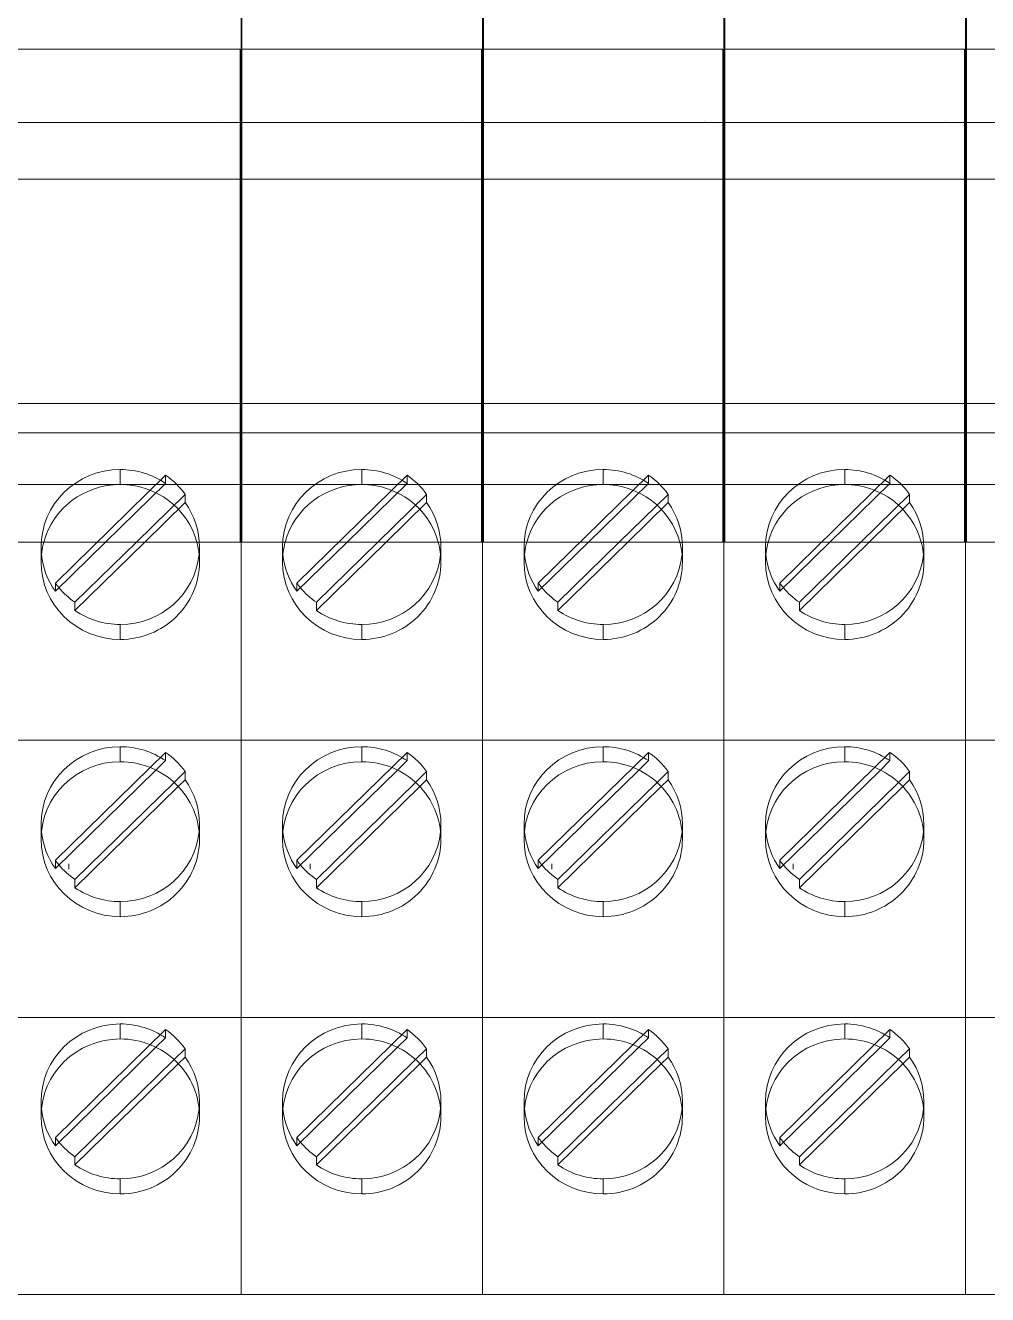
# Model space of a CAD drawing. Header units: millimetres. Extents: x 1359 to 3577, y 1336 to 3557.
# Drawn here: x 1808.72 to 1833.03, y 2516.67 to 2548.72 of the extents above; entities that cross this region are included whole.
import ezdxf

# ---------------------------------------------------------------- set-up
doc = ezdxf.new("R2010")
doc.units = ezdxf.units.MM
doc.layers.add('000-PI-Oprema', color=30, linetype='Continuous', lineweight=5)

msp = doc.modelspace()

# ---------------------------------------------------------------- linework, layer by layer
at = {"layer": '000-PI-Oprema', "color": 0, "linetype": 'ByBlock', "lineweight": 0}
for p, q in [((1814.19, 2548.121), (1814.165, 2574.322)), ((1814.19, 2548.121), (1814.165, 2574.322)), ((1820.29, 2548.121), (1820.265, 2574.322)), ((1820.29, 2548.121), (1820.265, 2574.322)), ((1826.39, 2548.121), (1826.365, 2574.322)), ((1826.39, 2548.121), (1826.365, 2574.322)), ((1832.49, 2548.121), (1832.465, 2574.322)), ((1832.49, 2548.121), (1832.465, 2574.322)), ((1814.165, 2572.622), (1814.165, 2546.322)), ((1814.165, 2572.622), (1814.165, 2546.322)), ((1820.265, 2572.622), (1820.265, 2546.322)), ((1820.265, 2572.622), (1820.265, 2546.322)), ((1826.365, 2572.622), (1826.365, 2546.322)), ((1826.365, 2572.622), (1826.365, 2546.322)), ((1832.465, 2572.622), (1832.465, 2546.322)), ((1832.465, 2572.622), (1832.465, 2546.322)), ((1814.14, 2548.121), (1808.09, 2548.121)), ((1814.14, 2547.634), (1814.14, 2548.121)), ((1814.14, 2547.634), (1814.14, 2548.121)), ((1814.19, 2547.634), (1814.19, 2548.121)), ((1820.24, 2548.121), (1814.19, 2548.121)), ((1814.19, 2547.634), (1814.19, 2548.121)), ((1820.24, 2547.634), (1820.24, 2548.121)), ((1820.24, 2547.634), (1820.24, 2548.121)), ((1820.29, 2547.634), (1820.29, 2548.121)), ((1826.34, 2548.121), (1820.29, 2548.121)), ((1820.29, 2547.634), (1820.29, 2548.121)), ((1826.34, 2547.634), (1826.34, 2548.121)), ((1826.34, 2547.634), (1826.34, 2548.121)), ((1826.39, 2547.634), (1826.39, 2548.121)), ((1832.44, 2548.121), (1826.39, 2548.121)), ((1826.39, 2547.634), (1826.39, 2548.121)), ((1832.44, 2547.634), (1832.44, 2548.121)), ((1832.44, 2547.634), (1832.44, 2548.121)), ((1832.49, 2547.634), (1832.49, 2548.121)), ((1838.54, 2548.121), (1832.49, 2548.121)), ((1832.49, 2547.634), (1832.49, 2548.121)), ((1814.14, 2547.634), (1814.14, 2546.272)), ((1814.14, 2547.634), (1814.14, 2546.272)), ((1814.19, 2547.634), (1814.19, 2546.272)), ((1814.19, 2547.634), (1814.19, 2546.272)), ((1820.24, 2547.634), (1820.24, 2546.272)), ((1820.24, 2547.634), (1820.24, 2546.272)), ((1820.29, 2547.634), (1820.29, 2546.272)), ((1820.29, 2547.634), (1820.29, 2546.272)), ((1826.34, 2547.634), (1826.34, 2546.272)), ((1826.34, 2547.634), (1826.34, 2546.272)), ((1826.39, 2547.634), (1826.39, 2546.272)), ((1826.39, 2547.634), (1826.39, 2546.272)), ((1832.44, 2547.634), (1832.44, 2546.272)), ((1832.44, 2547.634), (1832.44, 2546.272)), ((1832.49, 2547.634), (1832.49, 2546.272)), ((1832.49, 2547.634), (1832.49, 2546.272)), ((1814.14, 2546.272), (1808.09, 2546.272)), ((1813.665, 2546.322), (1813.665, 2546.322)), ((1813.665, 2546.322), (1813.665, 2546.322)), ((1814.14, 2546.322), (1814.165, 2546.322)), ((1814.14, 2546.322), (1814.165, 2546.322)), ((1814.14, 2544.566), (1814.14, 2546.272)), ((1814.14, 2546.272), (1814.14, 2546.272)), ((1814.14, 2544.566), (1814.14, 2546.272)), ((1814.14, 2546.272), (1814.14, 2546.272)), ((1814.165, 2546.322), (1814.19, 2546.322)), ((1814.165, 2546.322), (1814.165, 2546.122)), ((1814.165, 2546.322), (1814.165, 2546.322)), ((1814.165, 2546.322), (1814.19, 2546.322)), ((1814.165, 2546.322), (1814.165, 2546.122)), ((1814.165, 2546.322), (1814.165, 2546.322)), ((1814.165, 2546.322), (1814.165, 2546.322)), ((1814.165, 2546.322), (1814.165, 2546.122)), ((1814.165, 2546.322), (1814.165, 2546.322)), ((1814.165, 2546.322), (1814.165, 2546.122)), ((1814.19, 2544.566), (1814.19, 2546.272)), ((1820.24, 2546.272), (1814.19, 2546.272)), ((1814.19, 2546.272), (1814.19, 2546.272)), ((1814.19, 2544.566), (1814.19, 2546.272)), ((1814.19, 2546.272), (1814.19, 2546.272)), ((1819.765, 2546.322), (1819.765, 2546.322)), ((1819.765, 2546.322), (1819.765, 2546.322)), ((1820.24, 2546.322), (1820.265, 2546.322)), ((1820.24, 2546.322), (1820.265, 2546.322)), ((1820.24, 2544.566), (1820.24, 2546.272)), ((1820.24, 2546.272), (1820.24, 2546.272)), ((1820.24, 2544.566), (1820.24, 2546.272)), ((1820.24, 2546.272), (1820.24, 2546.272)), ((1820.265, 2546.322), (1820.29, 2546.322)), ((1820.265, 2546.322), (1820.265, 2546.122)), ((1820.265, 2546.322), (1820.265, 2546.322)), ((1820.265, 2546.322), (1820.29, 2546.322)), ((1820.265, 2546.322), (1820.265, 2546.122)), ((1820.265, 2546.322), (1820.265, 2546.322)), ((1820.265, 2546.322), (1820.265, 2546.322)), ((1820.265, 2546.322), (1820.265, 2546.122)), ((1820.265, 2546.322), (1820.265, 2546.322)), ((1820.265, 2546.322), (1820.265, 2546.122)), ((1820.29, 2544.566), (1820.29, 2546.272)), ((1826.34, 2546.272), (1820.29, 2546.272)), ((1820.29, 2546.272), (1820.29, 2546.272)), ((1820.29, 2544.566), (1820.29, 2546.272)), ((1820.29, 2546.272), (1820.29, 2546.272)), ((1825.865, 2546.322), (1825.865, 2546.322)), ((1825.865, 2546.322), (1825.865, 2546.322)), ((1826.34, 2546.322), (1826.365, 2546.322)), ((1826.34, 2546.322), (1826.365, 2546.322)), ((1826.34, 2544.566), (1826.34, 2546.272)), ((1826.34, 2546.272), (1826.34, 2546.272)), ((1826.34, 2544.566), (1826.34, 2546.272)), ((1826.34, 2546.272), (1826.34, 2546.272)), ((1826.365, 2546.322), (1826.39, 2546.322)), ((1826.365, 2546.322), (1826.365, 2546.122)), ((1826.365, 2546.322), (1826.365, 2546.322)), ((1826.365, 2546.322), (1826.39, 2546.322)), ((1826.365, 2546.322), (1826.365, 2546.122)), ((1826.365, 2546.322), (1826.365, 2546.322)), ((1826.365, 2546.322), (1826.365, 2546.322)), ((1826.365, 2546.322), (1826.365, 2546.122)), ((1826.365, 2546.322), (1826.365, 2546.322)), ((1826.365, 2546.322), (1826.365, 2546.122)), ((1826.39, 2544.566), (1826.39, 2546.272)), ((1832.44, 2546.272), (1826.39, 2546.272)), ((1826.39, 2546.272), (1826.39, 2546.272)), ((1826.39, 2544.566), (1826.39, 2546.272)), ((1826.39, 2546.272), (1826.39, 2546.272)), ((1831.965, 2546.322), (1831.965, 2546.322)), ((1831.965, 2546.322), (1831.965, 2546.322)), ((1832.44, 2546.322), (1832.465, 2546.322)), ((1832.44, 2546.322), (1832.465, 2546.322)), ((1832.44, 2544.566), (1832.44, 2546.272)), ((1832.44, 2546.272), (1832.44, 2546.272)), ((1832.44, 2544.566), (1832.44, 2546.272)), ((1832.44, 2546.272), (1832.44, 2546.272)), ((1832.465, 2546.322), (1832.49, 2546.322)), ((1832.465, 2546.322), (1832.465, 2546.122)), ((1832.465, 2546.322), (1832.465, 2546.322)), ((1832.465, 2546.322), (1832.49, 2546.322)), ((1832.465, 2546.322), (1832.465, 2546.122)), ((1832.465, 2546.322), (1832.465, 2546.322)), ((1832.465, 2546.322), (1832.465, 2546.322)), ((1832.465, 2546.322), (1832.465, 2546.122)), ((1832.465, 2546.322), (1832.465, 2546.322)), ((1832.465, 2546.322), (1832.465, 2546.122)), ((1832.49, 2544.566), (1832.49, 2546.272)), ((1838.54, 2546.272), (1832.49, 2546.272)), ((1832.49, 2546.272), (1832.49, 2546.272)), ((1832.49, 2544.566), (1832.49, 2546.272)), ((1832.49, 2546.272), (1832.49, 2546.272)), ((1814.14, 2546.122), (1814.165, 2546.122)), ((1814.14, 2546.122), (1814.165, 2546.122)), ((1814.19, 2546.122), (1814.165, 2546.122)), ((1814.165, 2544.522), (1814.165, 2546.122)), ((1814.19, 2546.122), (1814.165, 2546.122)), ((1814.165, 2544.522), (1814.165, 2546.122)), ((1814.165, 2546.122), (1814.165, 2544.522)), ((1814.165, 2546.122), (1814.165, 2544.522)), ((1820.24, 2546.122), (1820.265, 2546.122)), ((1820.24, 2546.122), (1820.265, 2546.122)), ((1820.29, 2546.122), (1820.265, 2546.122)), ((1820.265, 2544.522), (1820.265, 2546.122)), ((1820.29, 2546.122), (1820.265, 2546.122)), ((1820.265, 2544.522), (1820.265, 2546.122)), ((1820.265, 2546.122), (1820.265, 2544.522)), ((1820.265, 2546.122), (1820.265, 2544.522)), ((1826.34, 2546.122), (1826.365, 2546.122)), ((1826.34, 2546.122), (1826.365, 2546.122)), ((1826.39, 2546.122), (1826.365, 2546.122)), ((1826.365, 2544.522), (1826.365, 2546.122)), ((1826.39, 2546.122), (1826.365, 2546.122)), ((1826.365, 2544.522), (1826.365, 2546.122)), ((1826.365, 2546.122), (1826.365, 2544.522)), ((1826.365, 2546.122), (1826.365, 2544.522)), ((1832.44, 2546.122), (1832.465, 2546.122)), ((1832.44, 2546.122), (1832.465, 2546.122)), ((1832.49, 2546.122), (1832.465, 2546.122)), ((1832.465, 2544.522), (1832.465, 2546.122)), ((1832.49, 2546.122), (1832.465, 2546.122)), ((1832.465, 2544.522), (1832.465, 2546.122)), ((1832.465, 2546.122), (1832.465, 2544.522)), ((1832.465, 2546.122), (1832.465, 2544.522)), ((1808.09, 2544.838), (1814.14, 2544.838)), ((1814.19, 2544.838), (1820.24, 2544.838)), ((1820.29, 2544.838), (1826.34, 2544.838)), ((1826.39, 2544.838), (1832.44, 2544.838)), ((1832.49, 2544.838), (1838.54, 2544.838)), ((1814.14, 2544.099), (1814.14, 2544.566)), ((1814.14, 2544.099), (1814.14, 2544.566)), ((1814.165, 2544.522), (1814.14, 2544.522)), ((1814.165, 2544.522), (1814.14, 2544.522)), ((1814.165, 2544.522), (1814.19, 2544.522)), ((1814.165, 2538.299), (1814.165, 2544.522)), ((1814.165, 2544.522), (1814.19, 2544.522)), ((1814.165, 2538.299), (1814.165, 2544.522)), ((1814.165, 2544.522), (1814.165, 2538.299)), ((1814.165, 2544.522), (1814.165, 2538.299)), ((1814.19, 2544.099), (1814.19, 2544.566)), ((1814.19, 2544.099), (1814.19, 2544.566)), ((1820.24, 2544.099), (1820.24, 2544.566)), ((1820.24, 2544.099), (1820.24, 2544.566)), ((1820.265, 2544.522), (1820.24, 2544.522)), ((1820.265, 2544.522), (1820.24, 2544.522)), ((1820.265, 2544.522), (1820.29, 2544.522)), ((1820.265, 2538.299), (1820.265, 2544.522)), ((1820.265, 2544.522), (1820.29, 2544.522)), ((1820.265, 2538.299), (1820.265, 2544.522)), ((1820.265, 2544.522), (1820.265, 2538.299)), ((1820.265, 2544.522), (1820.265, 2538.299)), ((1820.29, 2544.099), (1820.29, 2544.566)), ((1820.29, 2544.099), (1820.29, 2544.566)), ((1826.34, 2544.099), (1826.34, 2544.566)), ((1826.34, 2544.099), (1826.34, 2544.566)), ((1826.365, 2544.522), (1826.34, 2544.522)), ((1826.365, 2544.522), (1826.34, 2544.522)), ((1826.365, 2544.522), (1826.39, 2544.522)), ((1826.365, 2538.299), (1826.365, 2544.522)), ((1826.365, 2544.522), (1826.39, 2544.522)), ((1826.365, 2538.299), (1826.365, 2544.522)), ((1826.365, 2544.522), (1826.365, 2538.299)), ((1826.365, 2544.522), (1826.365, 2538.299)), ((1826.39, 2544.099), (1826.39, 2544.566)), ((1826.39, 2544.099), (1826.39, 2544.566)), ((1832.44, 2544.099), (1832.44, 2544.566)), ((1832.44, 2544.099), (1832.44, 2544.566)), ((1832.465, 2544.522), (1832.44, 2544.522)), ((1832.465, 2544.522), (1832.44, 2544.522)), ((1832.465, 2544.522), (1832.49, 2544.522)), ((1832.465, 2538.299), (1832.465, 2544.522)), ((1832.465, 2544.522), (1832.49, 2544.522)), ((1832.465, 2538.299), (1832.465, 2544.522)), ((1832.465, 2544.522), (1832.465, 2538.299)), ((1832.465, 2544.522), (1832.465, 2538.299)), ((1832.49, 2544.099), (1832.49, 2544.566)), ((1832.49, 2544.099), (1832.49, 2544.566)), ((1814.14, 2538.945), (1814.14, 2544.099)), ((1814.14, 2538.945), (1814.14, 2544.099)), ((1814.19, 2538.945), (1814.19, 2544.099)), ((1814.19, 2538.945), (1814.19, 2544.099)), ((1820.24, 2538.945), (1820.24, 2544.099)), ((1820.24, 2538.945), (1820.24, 2544.099)), ((1820.29, 2538.945), (1820.29, 2544.099)), ((1820.29, 2538.945), (1820.29, 2544.099)), ((1826.34, 2538.945), (1826.34, 2544.099)), ((1826.34, 2538.945), (1826.34, 2544.099)), ((1826.39, 2538.945), (1826.39, 2544.099)), ((1826.39, 2538.945), (1826.39, 2544.099)), ((1832.44, 2538.945), (1832.44, 2544.099)), ((1832.44, 2538.945), (1832.44, 2544.099)), ((1832.49, 2538.945), (1832.49, 2544.099)), ((1832.49, 2538.945), (1832.49, 2544.099)), ((1814.165, 2538.299), (1814.165, 2542.102)), ((1814.165, 2538.299), (1814.165, 2542.102)), ((1820.265, 2538.299), (1820.265, 2542.102)), ((1820.265, 2538.299), (1820.265, 2542.102)), ((1826.365, 2538.299), (1826.365, 2542.102)), ((1826.365, 2538.299), (1826.365, 2542.102)), ((1832.465, 2538.299), (1832.465, 2542.102)), ((1832.465, 2538.299), (1832.465, 2542.102)), ((1814.165, 2541.172), (1814.165, 2541.172)), ((1814.165, 2541.172), (1814.165, 2541.172)), ((1814.165, 2541.172), (1814.165, 2541.172)), ((1814.165, 2541.172), (1814.165, 2541.172)), ((1820.265, 2541.172), (1820.265, 2541.172)), ((1820.265, 2541.172), (1820.265, 2541.172)), ((1820.265, 2541.172), (1820.265, 2541.172)), ((1820.265, 2541.172), (1820.265, 2541.172)), ((1826.365, 2541.172), (1826.365, 2541.172)), ((1826.365, 2541.172), (1826.365, 2541.172)), ((1826.365, 2541.172), (1826.365, 2541.172)), ((1826.365, 2541.172), (1826.365, 2541.172)), ((1832.465, 2541.172), (1832.465, 2541.172)), ((1832.465, 2541.172), (1832.465, 2541.172)), ((1832.465, 2541.172), (1832.465, 2541.172)), ((1832.465, 2541.172), (1832.465, 2541.172)), ((1814.165, 2539.172), (1808.065, 2539.172)), ((1814.14, 2537.602), (1814.14, 2538.945)), ((1814.14, 2537.602), (1814.14, 2538.945)), ((1814.165, 2539.172), (1814.165, 2539.172)), ((1820.265, 2539.172), (1814.165, 2539.172)), ((1814.165, 2539.172), (1814.165, 2539.172)), ((1814.165, 2539.172), (1814.165, 2539.172)), ((1814.165, 2539.172), (1814.165, 2539.172)), ((1814.19, 2537.602), (1814.19, 2538.945)), ((1814.19, 2537.602), (1814.19, 2538.945)), ((1820.24, 2537.602), (1820.24, 2538.945)), ((1820.24, 2537.602), (1820.24, 2538.945)), ((1820.265, 2539.172), (1820.265, 2539.172)), ((1826.365, 2539.172), (1820.265, 2539.172)), ((1820.265, 2539.172), (1820.265, 2539.172)), ((1820.265, 2539.172), (1820.265, 2539.172)), ((1820.265, 2539.172), (1820.265, 2539.172)), ((1820.29, 2537.602), (1820.29, 2538.945)), ((1820.29, 2537.602), (1820.29, 2538.945)), ((1826.34, 2537.602), (1826.34, 2538.945)), ((1826.34, 2537.602), (1826.34, 2538.945)), ((1826.365, 2539.172), (1826.365, 2539.172)), ((1832.465, 2539.172), (1826.365, 2539.172)), ((1826.365, 2539.172), (1826.365, 2539.172)), ((1826.365, 2539.172), (1826.365, 2539.172)), ((1826.365, 2539.172), (1826.365, 2539.172)), ((1826.39, 2537.602), (1826.39, 2538.945)), ((1826.39, 2537.602), (1826.39, 2538.945)), ((1832.44, 2537.602), (1832.44, 2538.945)), ((1832.44, 2537.602), (1832.44, 2538.945)), ((1832.465, 2539.172), (1832.465, 2539.172)), ((1838.565, 2539.172), (1832.465, 2539.172)), ((1832.465, 2539.172), (1832.465, 2539.172)), ((1832.465, 2539.172), (1832.465, 2539.172)), ((1832.465, 2539.172), (1832.465, 2539.172)), ((1832.49, 2537.602), (1832.49, 2538.945)), ((1832.49, 2537.602), (1832.49, 2538.945)), ((1808.09, 2538.428), (1814.14, 2538.428)), ((1814.165, 2538.299), (1814.14, 2538.299)), ((1814.165, 2538.299), (1814.14, 2538.299)), ((1814.165, 2538.299), (1814.19, 2538.299)), ((1814.165, 2537.272), (1814.165, 2538.299)), ((1814.165, 2538.299), (1814.19, 2538.299)), ((1814.165, 2537.272), (1814.165, 2538.299)), ((1814.165, 2538.299), (1814.165, 2537.272)), ((1814.165, 2538.299), (1814.165, 2537.272)), ((1814.19, 2538.428), (1820.24, 2538.428)), ((1820.265, 2538.299), (1820.24, 2538.299)), ((1820.265, 2538.299), (1820.24, 2538.299)), ((1820.265, 2538.299), (1820.29, 2538.299)), ((1820.265, 2537.272), (1820.265, 2538.299)), ((1820.265, 2538.299), (1820.29, 2538.299)), ((1820.265, 2537.272), (1820.265, 2538.299)), ((1820.265, 2538.299), (1820.265, 2537.272)), ((1820.265, 2538.299), (1820.265, 2537.272)), ((1820.29, 2538.428), (1826.34, 2538.428)), ((1826.365, 2538.299), (1826.34, 2538.299)), ((1826.365, 2538.299), (1826.34, 2538.299)), ((1826.365, 2538.299), (1826.39, 2538.299)), ((1826.365, 2537.272), (1826.365, 2538.299)), ((1826.365, 2538.299), (1826.39, 2538.299)), ((1826.365, 2537.272), (1826.365, 2538.299)), ((1826.365, 2538.299), (1826.365, 2537.272)), ((1826.365, 2538.299), (1826.365, 2537.272)), ((1826.39, 2538.428), (1832.44, 2538.428)), ((1832.465, 2538.299), (1832.44, 2538.299)), ((1832.465, 2538.299), (1832.44, 2538.299)), ((1832.465, 2538.299), (1832.49, 2538.299)), ((1832.465, 2537.272), (1832.465, 2538.299)), ((1832.465, 2538.299), (1832.49, 2538.299)), ((1832.465, 2537.272), (1832.465, 2538.299)), ((1832.465, 2538.299), (1832.465, 2537.272)), ((1832.465, 2538.299), (1832.465, 2537.272)), ((1832.49, 2538.428), (1838.54, 2538.428)), ((1809.475, 2534.639), (1812.259, 2537.362)), ((1811.115, 2537.507), (1811.115, 2537.127)), ((1812.259, 2537.155), (1812.259, 2537.362)), ((1814.14, 2535.672), (1814.14, 2537.602)), ((1814.14, 2535.672), (1814.14, 2537.602)), ((1814.19, 2535.672), (1814.19, 2537.602)), ((1814.19, 2535.672), (1814.19, 2537.602)), ((1815.575, 2534.639), (1818.359, 2537.362)), ((1817.215, 2537.507), (1817.215, 2537.127)), ((1818.359, 2537.155), (1818.359, 2537.362)), ((1820.24, 2535.672), (1820.24, 2537.602)), ((1820.24, 2535.672), (1820.24, 2537.602)), ((1820.29, 2535.672), (1820.29, 2537.602)), ((1820.29, 2535.672), (1820.29, 2537.602)), ((1821.675, 2534.639), (1824.459, 2537.362)), ((1823.315, 2537.507), (1823.315, 2537.127)), ((1824.459, 2537.155), (1824.459, 2537.362)), ((1826.34, 2535.672), (1826.34, 2537.602)), ((1826.34, 2535.672), (1826.34, 2537.602)), ((1826.39, 2535.672), (1826.39, 2537.602)), ((1826.39, 2535.672), (1826.39, 2537.602)), ((1827.775, 2534.639), (1830.559, 2537.362)), ((1829.415, 2537.507), (1829.415, 2537.127)), ((1830.559, 2537.155), (1830.559, 2537.362)), ((1832.44, 2535.672), (1832.44, 2537.602)), ((1832.44, 2535.672), (1832.44, 2537.602)), ((1832.49, 2535.672), (1832.49, 2537.602)), ((1832.49, 2535.672), (1832.49, 2537.602)), ((1808.065, 2537.127), (1811.115, 2537.127)), ((1812.259, 2537.155), (1810.743, 2535.672)), ((1811.115, 2537.127), (1814.165, 2537.127)), ((1814.165, 2537.272), (1814.14, 2537.272)), ((1814.165, 2537.272), (1814.14, 2537.272)), ((1814.165, 2537.272), (1814.19, 2537.272)), ((1814.165, 2535.672), (1814.165, 2537.272)), ((1814.165, 2537.272), (1814.19, 2537.272)), ((1814.165, 2535.672), (1814.165, 2537.272)), ((1814.165, 2535.672), (1814.165, 2537.272)), ((1814.165, 2535.672), (1814.165, 2537.272)), ((1814.165, 2537.127), (1817.215, 2537.127)), ((1814.165, 2535.672), (1814.165, 2537.127)), ((1814.165, 2535.672), (1814.165, 2537.127)), ((1818.359, 2537.155), (1816.843, 2535.672)), ((1817.215, 2537.127), (1820.265, 2537.127)), ((1820.265, 2537.272), (1820.24, 2537.272)), ((1820.265, 2537.272), (1820.24, 2537.272)), ((1820.265, 2537.272), (1820.29, 2537.272)), ((1820.265, 2535.672), (1820.265, 2537.272)), ((1820.265, 2537.272), (1820.29, 2537.272)), ((1820.265, 2535.672), (1820.265, 2537.272)), ((1820.265, 2535.672), (1820.265, 2537.272)), ((1820.265, 2535.672), (1820.265, 2537.272)), ((1820.265, 2537.127), (1823.315, 2537.127)), ((1820.265, 2535.672), (1820.265, 2537.127)), ((1820.265, 2535.672), (1820.265, 2537.127)), ((1824.459, 2537.155), (1822.943, 2535.672)), ((1823.315, 2537.127), (1826.365, 2537.127)), ((1826.365, 2537.272), (1826.34, 2537.272)), ((1826.365, 2537.272), (1826.34, 2537.272)), ((1826.365, 2537.272), (1826.39, 2537.272)), ((1826.365, 2535.672), (1826.365, 2537.272)), ((1826.365, 2537.272), (1826.39, 2537.272)), ((1826.365, 2535.672), (1826.365, 2537.272)), ((1826.365, 2535.672), (1826.365, 2537.272)), ((1826.365, 2535.672), (1826.365, 2537.272)), ((1826.365, 2537.127), (1829.415, 2537.127)), ((1826.365, 2535.672), (1826.365, 2537.127)), ((1826.365, 2535.672), (1826.365, 2537.127)), ((1830.559, 2537.155), (1829.043, 2535.672)), ((1829.415, 2537.127), (1832.465, 2537.127)), ((1832.465, 2537.272), (1832.44, 2537.272)), ((1832.465, 2537.272), (1832.44, 2537.272)), ((1832.465, 2537.272), (1832.49, 2537.272)), ((1832.465, 2535.672), (1832.465, 2537.272)), ((1832.465, 2537.272), (1832.49, 2537.272)), ((1832.465, 2535.672), (1832.465, 2537.272)), ((1832.465, 2535.672), (1832.465, 2537.272)), ((1832.465, 2535.672), (1832.465, 2537.272)), ((1832.465, 2537.127), (1835.515, 2537.127)), ((1832.465, 2535.672), (1832.465, 2537.127)), ((1832.465, 2535.672), (1832.465, 2537.127)), ((1812.754, 2536.878), (1811.521, 2535.672)), ((1811.733, 2535.672), (1812.754, 2536.67)), ((1812.754, 2536.67), (1812.754, 2536.878)), ((1818.854, 2536.878), (1817.621, 2535.672)), ((1817.833, 2535.672), (1818.854, 2536.67)), ((1818.854, 2536.67), (1818.854, 2536.878)), ((1824.954, 2536.878), (1823.721, 2535.672)), ((1823.933, 2535.672), (1824.954, 2536.67)), ((1824.954, 2536.67), (1824.954, 2536.878)), ((1831.054, 2536.878), (1829.821, 2535.672)), ((1830.033, 2535.672), (1831.054, 2536.67)), ((1831.054, 2536.67), (1831.054, 2536.878)), ((1814.14, 2535.772), (1814.14, 2535.772)), ((1814.14, 2535.772), (1814.14, 2535.772)), ((1814.19, 2535.772), (1814.19, 2535.772)), ((1814.19, 2535.772), (1814.19, 2535.772)), ((1820.24, 2535.772), (1820.24, 2535.772)), ((1820.24, 2535.772), (1820.24, 2535.772)), ((1820.29, 2535.772), (1820.29, 2535.772)), ((1820.29, 2535.772), (1820.29, 2535.772)), ((1826.34, 2535.772), (1826.34, 2535.772)), ((1826.34, 2535.772), (1826.34, 2535.772)), ((1826.39, 2535.772), (1826.39, 2535.772)), ((1826.39, 2535.772), (1826.39, 2535.772)), ((1832.44, 2535.772), (1832.44, 2535.772)), ((1832.44, 2535.772), (1832.44, 2535.772)), ((1832.49, 2535.772), (1832.49, 2535.772)), ((1832.49, 2535.772), (1832.49, 2535.772)), ((1808.09, 2535.672), (1814.14, 2535.672)), ((1809.115, 2535.171), (1809.115, 2535.55)), ((1810.743, 2535.672), (1809.475, 2534.431)), ((1809.97, 2533.946), (1811.733, 2535.672)), ((1811.521, 2535.672), (1809.97, 2534.154)), ((1813.115, 2535.171), (1813.115, 2535.55)), ((1814.14, 2535.672), (1814.165, 2535.672)), ((1814.14, 2535.672), (1814.14, 2535.672)), ((1814.14, 2535.672), (1814.165, 2535.672)), ((1814.14, 2535.672), (1814.14, 2535.672)), ((1814.165, 2535.672), (1814.19, 2535.672)), ((1814.165, 2535.672), (1814.165, 2535.672)), ((1814.165, 2530.672), (1814.165, 2535.672)), ((1814.165, 2535.672), (1814.19, 2535.672)), ((1814.165, 2535.672), (1814.165, 2535.672)), ((1814.165, 2530.672), (1814.165, 2535.672)), ((1814.165, 2535.672), (1814.165, 2535.672)), ((1814.165, 2530.672), (1814.165, 2535.672)), ((1814.165, 2535.672), (1814.165, 2535.672)), ((1814.165, 2530.672), (1814.165, 2535.672)), ((1814.19, 2535.672), (1820.24, 2535.672)), ((1814.19, 2535.672), (1814.19, 2535.672)), ((1814.19, 2535.672), (1814.19, 2535.672)), ((1815.215, 2535.171), (1815.215, 2535.55)), ((1816.843, 2535.672), (1815.575, 2534.431)), ((1816.07, 2533.946), (1817.833, 2535.672)), ((1817.621, 2535.672), (1816.07, 2534.154)), ((1819.215, 2535.171), (1819.215, 2535.55)), ((1820.24, 2535.672), (1820.265, 2535.672)), ((1820.24, 2535.672), (1820.24, 2535.672)), ((1820.24, 2535.672), (1820.265, 2535.672)), ((1820.24, 2535.672), (1820.24, 2535.672)), ((1820.265, 2535.672), (1820.29, 2535.672)), ((1820.265, 2535.672), (1820.265, 2535.672)), ((1820.265, 2530.672), (1820.265, 2535.672)), ((1820.265, 2535.672), (1820.29, 2535.672)), ((1820.265, 2535.672), (1820.265, 2535.672)), ((1820.265, 2530.672), (1820.265, 2535.672)), ((1820.265, 2535.672), (1820.265, 2535.672)), ((1820.265, 2530.672), (1820.265, 2535.672)), ((1820.265, 2535.672), (1820.265, 2535.672)), ((1820.265, 2530.672), (1820.265, 2535.672)), ((1820.29, 2535.672), (1826.34, 2535.672)), ((1820.29, 2535.672), (1820.29, 2535.672)), ((1820.29, 2535.672), (1820.29, 2535.672)), ((1821.315, 2535.171), (1821.315, 2535.55)), ((1822.943, 2535.672), (1821.675, 2534.431)), ((1822.17, 2533.946), (1823.933, 2535.672)), ((1823.721, 2535.672), (1822.17, 2534.154)), ((1825.315, 2535.171), (1825.315, 2535.55)), ((1826.34, 2535.672), (1826.365, 2535.672)), ((1826.34, 2535.672), (1826.34, 2535.672)), ((1826.34, 2535.672), (1826.365, 2535.672)), ((1826.34, 2535.672), (1826.34, 2535.672)), ((1826.365, 2535.672), (1826.39, 2535.672)), ((1826.365, 2535.672), (1826.365, 2535.672)), ((1826.365, 2530.672), (1826.365, 2535.672)), ((1826.365, 2535.672), (1826.39, 2535.672)), ((1826.365, 2535.672), (1826.365, 2535.672)), ((1826.365, 2530.672), (1826.365, 2535.672)), ((1826.365, 2535.672), (1826.365, 2535.672)), ((1826.365, 2530.672), (1826.365, 2535.672)), ((1826.365, 2535.672), (1826.365, 2535.672)), ((1826.365, 2530.672), (1826.365, 2535.672)), ((1826.39, 2535.672), (1832.44, 2535.672)), ((1826.39, 2535.672), (1826.39, 2535.672)), ((1826.39, 2535.672), (1826.39, 2535.672)), ((1827.415, 2535.171), (1827.415, 2535.55)), ((1829.043, 2535.672), (1827.775, 2534.431)), ((1828.27, 2533.946), (1830.033, 2535.672)), ((1829.821, 2535.672), (1828.27, 2534.154)), ((1831.415, 2535.171), (1831.415, 2535.55)), ((1832.44, 2535.672), (1832.465, 2535.672)), ((1832.44, 2535.672), (1832.44, 2535.672)), ((1832.44, 2535.672), (1832.465, 2535.672)), ((1832.44, 2535.672), (1832.44, 2535.672)), ((1832.465, 2535.672), (1832.49, 2535.672)), ((1832.465, 2535.672), (1832.465, 2535.672)), ((1832.465, 2530.672), (1832.465, 2535.672)), ((1832.465, 2535.672), (1832.49, 2535.672)), ((1832.465, 2535.672), (1832.465, 2535.672)), ((1832.465, 2530.672), (1832.465, 2535.672)), ((1832.465, 2535.672), (1832.465, 2535.672)), ((1832.465, 2530.672), (1832.465, 2535.672)), ((1832.465, 2535.672), (1832.465, 2535.672)), ((1832.465, 2530.672), (1832.465, 2535.672)), ((1832.49, 2535.672), (1838.54, 2535.672)), ((1832.49, 2535.672), (1832.49, 2535.672)), ((1832.49, 2535.672), (1832.49, 2535.672)), ((1814.165, 2530.672), (1814.165, 2535.105)), ((1814.165, 2530.672), (1814.165, 2535.105)), ((1820.265, 2530.672), (1820.265, 2535.105)), ((1820.265, 2530.672), (1820.265, 2535.105)), ((1826.365, 2530.672), (1826.365, 2535.105)), ((1826.365, 2530.672), (1826.365, 2535.105)), ((1832.465, 2530.672), (1832.465, 2535.105)), ((1832.465, 2530.672), (1832.465, 2535.105)), ((1809.475, 2534.431), (1809.475, 2534.639)), ((1815.575, 2534.431), (1815.575, 2534.639)), ((1821.675, 2534.431), (1821.675, 2534.639)), ((1827.775, 2534.431), (1827.775, 2534.639)), ((1809.97, 2533.946), (1809.97, 2534.154)), ((1816.07, 2533.946), (1816.07, 2534.154)), ((1822.17, 2533.946), (1822.17, 2534.154)), ((1828.27, 2533.946), (1828.27, 2534.154)), ((1811.115, 2533.594), (1811.115, 2533.215)), ((1817.215, 2533.594), (1817.215, 2533.215)), ((1823.315, 2533.594), (1823.315, 2533.215)), ((1829.415, 2533.594), (1829.415, 2533.215)), ((1814.165, 2530.672), (1814.165, 2532.687)), ((1814.165, 2530.672), (1814.165, 2532.687)), ((1820.265, 2530.672), (1820.265, 2532.687)), ((1820.265, 2530.672), (1820.265, 2532.687)), ((1826.365, 2530.672), (1826.365, 2532.687)), ((1826.365, 2530.672), (1826.365, 2532.687)), ((1832.465, 2530.672), (1832.465, 2532.687)), ((1832.465, 2530.672), (1832.465, 2532.687)), ((1814.165, 2530.672), (1808.065, 2530.672)), ((1814.165, 2530.127), (1814.165, 2530.672)), ((1814.165, 2530.672), (1814.165, 2530.672)), ((1820.265, 2530.672), (1814.165, 2530.672)), ((1814.165, 2530.127), (1814.165, 2530.672)), ((1814.165, 2530.672), (1814.165, 2530.672)), ((1814.165, 2530.672), (1814.165, 2530.672)), ((1814.165, 2530.127), (1814.165, 2530.672)), ((1814.165, 2530.672), (1814.165, 2530.672)), ((1814.165, 2530.127), (1814.165, 2530.672)), ((1820.265, 2530.127), (1820.265, 2530.672)), ((1820.265, 2530.672), (1820.265, 2530.672)), ((1826.365, 2530.672), (1820.265, 2530.672)), ((1820.265, 2530.127), (1820.265, 2530.672)), ((1820.265, 2530.672), (1820.265, 2530.672)), ((1820.265, 2530.672), (1820.265, 2530.672)), ((1820.265, 2530.127), (1820.265, 2530.672)), ((1820.265, 2530.672), (1820.265, 2530.672)), ((1820.265, 2530.127), (1820.265, 2530.672)), ((1826.365, 2530.127), (1826.365, 2530.672)), ((1826.365, 2530.672), (1826.365, 2530.672)), ((1832.465, 2530.672), (1826.365, 2530.672)), ((1826.365, 2530.127), (1826.365, 2530.672)), ((1826.365, 2530.672), (1826.365, 2530.672)), ((1826.365, 2530.672), (1826.365, 2530.672)), ((1826.365, 2530.127), (1826.365, 2530.672)), ((1826.365, 2530.672), (1826.365, 2530.672)), ((1826.365, 2530.127), (1826.365, 2530.672)), ((1832.465, 2530.127), (1832.465, 2530.672)), ((1832.465, 2530.672), (1832.465, 2530.672)), ((1838.565, 2530.672), (1832.465, 2530.672)), ((1832.465, 2530.127), (1832.465, 2530.672)), ((1832.465, 2530.672), (1832.465, 2530.672)), ((1832.465, 2530.672), (1832.465, 2530.672)), ((1832.465, 2530.127), (1832.465, 2530.672)), ((1832.465, 2530.672), (1832.465, 2530.672)), ((1832.465, 2530.127), (1832.465, 2530.672)), ((1809.475, 2527.639), (1812.259, 2530.362)), ((1811.115, 2530.507), (1811.115, 2530.127)), ((1812.259, 2530.362), (1812.259, 2530.155)), ((1815.575, 2527.639), (1818.359, 2530.362)), ((1817.215, 2530.507), (1817.215, 2530.127)), ((1818.359, 2530.362), (1818.359, 2530.155)), ((1821.675, 2527.639), (1824.459, 2530.362)), ((1823.315, 2530.507), (1823.315, 2530.127)), ((1824.459, 2530.362), (1824.459, 2530.155)), ((1827.775, 2527.639), (1830.559, 2530.362)), ((1829.415, 2530.507), (1829.415, 2530.127)), ((1830.559, 2530.362), (1830.559, 2530.155)), ((1809.475, 2527.431), (1812.017, 2529.917)), ((1812.017, 2529.917), (1812.259, 2530.155)), ((1814.165, 2523.672), (1814.165, 2530.127)), ((1814.165, 2523.672), (1814.165, 2530.127)), ((1814.165, 2523.672), (1814.165, 2530.127)), ((1814.165, 2523.672), (1814.165, 2530.127)), ((1815.575, 2527.431), (1818.117, 2529.917)), ((1818.117, 2529.917), (1818.359, 2530.155)), ((1820.265, 2523.672), (1820.265, 2530.127)), ((1820.265, 2523.672), (1820.265, 2530.127)), ((1820.265, 2523.672), (1820.265, 2530.127)), ((1820.265, 2523.672), (1820.265, 2530.127)), ((1821.675, 2527.431), (1824.217, 2529.917)), ((1824.217, 2529.917), (1824.459, 2530.155)), ((1826.365, 2523.672), (1826.365, 2530.127)), ((1826.365, 2523.672), (1826.365, 2530.127)), ((1826.365, 2523.672), (1826.365, 2530.127)), ((1826.365, 2523.672), (1826.365, 2530.127)), ((1827.775, 2527.431), (1830.317, 2529.917)), ((1830.317, 2529.917), (1830.559, 2530.155)), ((1832.465, 2523.672), (1832.465, 2530.127)), ((1832.465, 2523.672), (1832.465, 2530.127)), ((1832.465, 2523.672), (1832.465, 2530.127)), ((1832.465, 2523.672), (1832.465, 2530.127)), ((1812.475, 2529.605), (1809.97, 2527.154)), ((1812.754, 2529.878), (1812.475, 2529.605)), ((1812.754, 2529.67), (1812.581, 2529.501)), ((1812.754, 2529.878), (1812.754, 2529.67)), ((1818.575, 2529.605), (1816.07, 2527.154)), ((1818.854, 2529.878), (1818.575, 2529.605)), ((1818.854, 2529.67), (1818.681, 2529.501)), ((1818.854, 2529.878), (1818.854, 2529.67)), ((1824.675, 2529.605), (1822.17, 2527.154)), ((1824.954, 2529.878), (1824.675, 2529.605)), ((1824.954, 2529.67), (1824.781, 2529.501)), ((1824.954, 2529.878), (1824.954, 2529.67)), ((1830.775, 2529.605), (1828.27, 2527.154)), ((1831.054, 2529.878), (1830.775, 2529.605)), ((1831.054, 2529.67), (1830.881, 2529.501)), ((1831.054, 2529.878), (1831.054, 2529.67)), ((1812.581, 2529.501), (1809.97, 2526.946)), ((1818.681, 2529.501), (1816.07, 2526.946)), ((1824.781, 2529.501), (1822.17, 2526.946)), ((1830.881, 2529.501), (1828.27, 2526.946)), ((1809.115, 2528.171), (1809.115, 2528.55)), ((1813.115, 2528.171), (1813.115, 2528.55)), ((1815.215, 2528.171), (1815.215, 2528.55)), ((1819.215, 2528.171), (1819.215, 2528.55)), ((1821.315, 2528.171), (1821.315, 2528.55)), ((1825.315, 2528.171), (1825.315, 2528.55)), ((1827.415, 2528.171), (1827.415, 2528.55)), ((1831.415, 2528.171), (1831.415, 2528.55)), ((1809.475, 2527.639), (1809.475, 2527.431)), ((1809.815, 2527.418), (1809.815, 2527.545)), ((1815.575, 2527.639), (1815.575, 2527.431)), ((1815.915, 2527.418), (1815.915, 2527.545)), ((1821.675, 2527.639), (1821.675, 2527.431)), ((1822.015, 2527.418), (1822.015, 2527.545)), ((1827.775, 2527.639), (1827.775, 2527.431)), ((1828.115, 2527.418), (1828.115, 2527.545)), ((1809.97, 2527.154), (1809.97, 2526.946)), ((1816.07, 2527.154), (1816.07, 2526.946)), ((1822.17, 2527.154), (1822.17, 2526.946)), ((1828.27, 2527.154), (1828.27, 2526.946)), ((1811.115, 2526.594), (1811.115, 2526.215)), ((1817.215, 2526.594), (1817.215, 2526.215)), ((1823.315, 2526.594), (1823.315, 2526.215)), ((1829.415, 2526.594), (1829.415, 2526.215)), ((1814.165, 2523.672), (1814.165, 2525.687)), ((1814.165, 2523.672), (1814.165, 2525.687)), ((1820.265, 2523.672), (1820.265, 2525.687)), ((1820.265, 2523.672), (1820.265, 2525.687)), ((1826.365, 2523.672), (1826.365, 2525.687)), ((1826.365, 2523.672), (1826.365, 2525.687)), ((1832.465, 2523.672), (1832.465, 2525.687)), ((1832.465, 2523.672), (1832.465, 2525.687)), ((1814.165, 2523.672), (1808.065, 2523.672)), ((1811.115, 2523.127), (1811.115, 2523.507)), ((1814.165, 2523.127), (1814.165, 2523.672)), ((1814.165, 2523.672), (1814.165, 2523.672)), ((1820.265, 2523.672), (1814.165, 2523.672)), ((1814.165, 2523.127), (1814.165, 2523.672)), ((1814.165, 2523.672), (1814.165, 2523.672)), ((1814.165, 2523.672), (1814.165, 2523.672)), ((1814.165, 2523.127), (1814.165, 2523.672)), ((1814.165, 2523.672), (1814.165, 2523.672)), ((1814.165, 2523.127), (1814.165, 2523.672)), ((1817.215, 2523.127), (1817.215, 2523.507)), ((1820.265, 2523.127), (1820.265, 2523.672)), ((1820.265, 2523.672), (1820.265, 2523.672)), ((1826.365, 2523.672), (1820.265, 2523.672)), ((1820.265, 2523.127), (1820.265, 2523.672)), ((1820.265, 2523.672), (1820.265, 2523.672)), ((1820.265, 2523.672), (1820.265, 2523.672)), ((1820.265, 2523.127), (1820.265, 2523.672)), ((1820.265, 2523.672), (1820.265, 2523.672)), ((1820.265, 2523.127), (1820.265, 2523.672)), ((1823.315, 2523.127), (1823.315, 2523.507)), ((1826.365, 2523.127), (1826.365, 2523.672)), ((1826.365, 2523.672), (1826.365, 2523.672)), ((1832.465, 2523.672), (1826.365, 2523.672)), ((1826.365, 2523.127), (1826.365, 2523.672)), ((1826.365, 2523.672), (1826.365, 2523.672)), ((1826.365, 2523.672), (1826.365, 2523.672)), ((1826.365, 2523.127), (1826.365, 2523.672)), ((1826.365, 2523.672), (1826.365, 2523.672)), ((1826.365, 2523.127), (1826.365, 2523.672)), ((1829.415, 2523.127), (1829.415, 2523.507)), ((1832.465, 2523.127), (1832.465, 2523.672)), ((1832.465, 2523.672), (1832.465, 2523.672)), ((1838.565, 2523.672), (1832.465, 2523.672)), ((1832.465, 2523.127), (1832.465, 2523.672)), ((1832.465, 2523.672), (1832.465, 2523.672)), ((1832.465, 2523.672), (1832.465, 2523.672)), ((1832.465, 2523.127), (1832.465, 2523.672)), ((1832.465, 2523.672), (1832.465, 2523.672)), ((1832.465, 2523.127), (1832.465, 2523.672)), ((1809.475, 2520.639), (1812.259, 2523.362)), ((1812.259, 2523.155), (1812.259, 2523.362)), ((1815.575, 2520.639), (1818.359, 2523.362)), ((1818.359, 2523.155), (1818.359, 2523.362)), ((1821.675, 2520.639), (1824.459, 2523.362)), ((1824.459, 2523.155), (1824.459, 2523.362)), ((1827.775, 2520.639), (1830.559, 2523.362)), ((1830.559, 2523.155), (1830.559, 2523.362)), ((1812.017, 2522.917), (1809.475, 2520.431)), ((1812.259, 2523.155), (1812.017, 2522.917)), ((1812.754, 2522.878), (1812.475, 2522.605)), ((1812.754, 2522.67), (1812.754, 2522.878)), ((1814.165, 2516.672), (1814.165, 2523.127)), ((1814.165, 2516.672), (1814.165, 2523.127)), ((1814.165, 2516.672), (1814.165, 2523.127)), ((1814.165, 2516.672), (1814.165, 2523.127)), ((1818.117, 2522.917), (1815.575, 2520.431)), ((1818.359, 2523.155), (1818.117, 2522.917)), ((1818.854, 2522.878), (1818.575, 2522.605)), ((1818.854, 2522.67), (1818.854, 2522.878)), ((1820.265, 2516.672), (1820.265, 2523.127)), ((1820.265, 2516.672), (1820.265, 2523.127)), ((1820.265, 2516.672), (1820.265, 2523.127)), ((1820.265, 2516.672), (1820.265, 2523.127)), ((1824.217, 2522.917), (1821.675, 2520.431)), ((1824.459, 2523.155), (1824.217, 2522.917)), ((1824.954, 2522.878), (1824.675, 2522.605)), ((1824.954, 2522.67), (1824.954, 2522.878)), ((1826.365, 2516.672), (1826.365, 2523.127)), ((1826.365, 2516.672), (1826.365, 2523.127)), ((1826.365, 2516.672), (1826.365, 2523.127)), ((1826.365, 2516.672), (1826.365, 2523.127)), ((1830.317, 2522.917), (1827.775, 2520.431)), ((1830.559, 2523.155), (1830.317, 2522.917)), ((1831.054, 2522.878), (1830.775, 2522.605)), ((1831.054, 2522.67), (1831.054, 2522.878)), ((1832.465, 2516.672), (1832.465, 2523.127)), ((1832.465, 2516.672), (1832.465, 2523.127)), ((1832.465, 2516.672), (1832.465, 2523.127)), ((1832.465, 2516.672), (1832.465, 2523.127)), ((1812.475, 2522.605), (1809.97, 2520.154)), ((1812.581, 2522.501), (1812.754, 2522.67)), ((1818.575, 2522.605), (1816.07, 2520.154)), ((1818.681, 2522.501), (1818.854, 2522.67)), ((1824.675, 2522.605), (1822.17, 2520.154)), ((1824.781, 2522.501), (1824.954, 2522.67)), ((1830.775, 2522.605), (1828.27, 2520.154)), ((1830.881, 2522.501), (1831.054, 2522.67)), ((1809.97, 2519.946), (1812.581, 2522.501)), ((1816.07, 2519.946), (1818.681, 2522.501)), ((1822.17, 2519.946), (1824.781, 2522.501)), ((1828.27, 2519.946), (1830.881, 2522.501)), ((1809.115, 2521.55), (1809.115, 2521.171)), ((1813.115, 2521.55), (1813.115, 2521.171)), ((1815.215, 2521.55), (1815.215, 2521.171)), ((1819.215, 2521.55), (1819.215, 2521.171)), ((1821.315, 2521.55), (1821.315, 2521.171)), ((1825.315, 2521.55), (1825.315, 2521.171)), ((1827.415, 2521.55), (1827.415, 2521.171)), ((1831.415, 2521.55), (1831.415, 2521.171)), ((1809.475, 2520.431), (1809.475, 2520.639)), ((1815.575, 2520.431), (1815.575, 2520.639)), ((1821.675, 2520.431), (1821.675, 2520.639)), ((1827.775, 2520.431), (1827.775, 2520.639)), ((1809.97, 2519.946), (1809.97, 2520.154)), ((1816.07, 2519.946), (1816.07, 2520.154)), ((1822.17, 2519.946), (1822.17, 2520.154)), ((1828.27, 2519.946), (1828.27, 2520.154)), ((1811.115, 2519.215), (1811.115, 2519.594)), ((1817.215, 2519.215), (1817.215, 2519.594)), ((1823.315, 2519.215), (1823.315, 2519.594)), ((1829.415, 2519.215), (1829.415, 2519.594)), ((1814.165, 2516.672), (1808.065, 2516.672)), ((1814.165, 2516.672), (1808.065, 2516.672)), ((1814.165, 2516.672), (1814.165, 2516.672)), ((1814.165, 2516.672), (1814.165, 2516.672)), ((1820.265, 2516.672), (1814.165, 2516.672)), ((1814.165, 2516.672), (1814.165, 2516.672)), ((1814.165, 2516.672), (1814.165, 2516.672)), ((1820.265, 2516.672), (1814.165, 2516.672)), ((1814.165, 2516.672), (1814.165, 2516.672)), ((1814.165, 2516.672), (1814.165, 2516.672)), ((1814.165, 2516.672), (1814.165, 2516.672)), ((1814.165, 2516.672), (1814.165, 2516.672)), ((1820.265, 2516.672), (1820.265, 2516.672)), ((1820.265, 2516.672), (1820.265, 2516.672)), ((1826.365, 2516.672), (1820.265, 2516.672)), ((1820.265, 2516.672), (1820.265, 2516.672)), ((1820.265, 2516.672), (1820.265, 2516.672)), ((1826.365, 2516.672), (1820.265, 2516.672)), ((1820.265, 2516.672), (1820.265, 2516.672)), ((1820.265, 2516.672), (1820.265, 2516.672)), ((1820.265, 2516.672), (1820.265, 2516.672)), ((1820.265, 2516.672), (1820.265, 2516.672)), ((1826.365, 2516.672), (1826.365, 2516.672)), ((1826.365, 2516.672), (1826.365, 2516.672)), ((1832.465, 2516.672), (1826.365, 2516.672)), ((1826.365, 2516.672), (1826.365, 2516.672)), ((1826.365, 2516.672), (1826.365, 2516.672)), ((1832.465, 2516.672), (1826.365, 2516.672)), ((1826.365, 2516.672), (1826.365, 2516.672)), ((1826.365, 2516.672), (1826.365, 2516.672)), ((1826.365, 2516.672), (1826.365, 2516.672)), ((1826.365, 2516.672), (1826.365, 2516.672)), ((1832.465, 2516.672), (1832.465, 2516.672)), ((1832.465, 2516.672), (1832.465, 2516.672)), ((1838.565, 2516.672), (1832.465, 2516.672)), ((1832.465, 2516.672), (1832.465, 2516.672)), ((1832.465, 2516.672), (1832.465, 2516.672)), ((1838.565, 2516.672), (1832.465, 2516.672)), ((1832.465, 2516.672), (1832.465, 2516.672)), ((1832.465, 2516.672), (1832.465, 2516.672)), ((1832.465, 2516.672), (1832.465, 2516.672)), ((1832.465, 2516.672), (1832.465, 2516.672))]:
    msp.add_line(p, q, dxfattribs=at)
for centre, start_param, end_param in [((1811.115, 2535.55), -1.570796, 0), ((1811.115, 2535.55), -2.180289, -1.570796), ((1811.115, 2535.758), -2.5321, -2.180289), ((1817.215, 2535.55), -1.570796, 0), ((1817.215, 2535.55), -2.180289, -1.570796), ((1817.215, 2535.758), -2.5321, -2.180289), ((1823.315, 2535.55), -1.570796, 0), ((1823.315, 2535.55), -2.180289, -1.570796), ((1823.315, 2535.758), -2.5321, -2.180289), ((1829.415, 2535.55), -1.570796, 0), ((1829.415, 2535.55), -2.180289, -1.570796), ((1829.415, 2535.758), -2.5321, -2.180289), ((1811.115, 2535.171), -1.570796, -0.258728), ((1811.115, 2535.171), -2.882864, -1.570796), ((1817.215, 2535.171), -1.570796, -0.258728), ((1817.215, 2535.171), -2.882864, -1.570796), ((1823.315, 2535.171), -1.570796, -0.258728), ((1823.315, 2535.171), -2.882864, -1.570796), ((1829.415, 2535.171), -1.570796, -0.258728), ((1829.415, 2535.171), -2.882864, -1.570796), ((1811.115, 2535.55), -3.141593, -2.5321), ((1817.215, 2535.55), -3.141593, -2.5321), ((1823.315, 2535.55), -3.141593, -2.5321), ((1829.415, 2535.55), -3.141593, -2.5321), ((1811.115, 2535.171), -0.258728, 0), ((1811.115, 2535.55), 0, 0.097132), ((1811.115, 2535.171), -3.141593, -2.882864), ((1811.115, 2535.55), 3.044461, 3.141593), ((1817.215, 2535.171), -0.258728, 0), ((1817.215, 2535.55), 0, 0.097132), ((1817.215, 2535.171), -3.141593, -2.882864), ((1817.215, 2535.55), 3.044461, 3.141593), ((1823.315, 2535.171), -0.258728, 0), ((1823.315, 2535.55), 0, 0.097132), ((1823.315, 2535.171), -3.141593, -2.882864), ((1823.315, 2535.55), 3.044461, 3.141593), ((1829.415, 2535.171), -0.258728, 0), ((1829.415, 2535.55), 0, 0.097132), ((1829.415, 2535.171), -3.141593, -2.882864), ((1829.415, 2535.55), 3.044461, 3.141593), ((1811.115, 2535.171), 0, 1.570796), ((1811.115, 2535.55), 0.097132, 0.609492), ((1811.115, 2535.55), 1.570796, 3.044461), ((1811.115, 2535.171), 1.570796, 3.141593), ((1817.215, 2535.171), 0, 1.570796), ((1817.215, 2535.55), 0.097132, 0.609492), ((1817.215, 2535.55), 1.570796, 3.044461), ((1817.215, 2535.171), 1.570796, 3.141593), ((1823.315, 2535.171), 0, 1.570796), ((1823.315, 2535.55), 0.097132, 0.609492), ((1823.315, 2535.55), 1.570796, 3.044461), ((1823.315, 2535.171), 1.570796, 3.141593), ((1829.415, 2535.171), 0, 1.570796), ((1829.415, 2535.55), 0.097132, 0.609492), ((1829.415, 2535.55), 1.570796, 3.044461), ((1829.415, 2535.171), 1.570796, 3.141593), ((1811.115, 2535.758), 0.609492, 0.685382), ((1811.115, 2535.758), 0.685382, 0.961304), ((1817.215, 2535.758), 0.609492, 0.685382), ((1817.215, 2535.758), 0.685382, 0.961304), ((1823.315, 2535.758), 0.609492, 0.685382), ((1823.315, 2535.758), 0.685382, 0.961304), ((1829.415, 2535.758), 0.609492, 0.685382), ((1829.415, 2535.758), 0.685382, 0.961304), ((1811.115, 2535.55), 0.961304, 1.570796), ((1817.215, 2535.55), 0.961304, 1.570796), ((1823.315, 2535.55), 0.961304, 1.570796), ((1829.415, 2535.55), 0.961304, 1.570796), ((1811.115, 2528.55), -1.570796, 0), ((1811.115, 2528.55), -2.180289, -1.570796), ((1811.115, 2528.758), -2.5321, -2.180289), ((1817.215, 2528.55), -1.570796, 0), ((1817.215, 2528.55), -2.180289, -1.570796), ((1817.215, 2528.758), -2.5321, -2.180289), ((1823.315, 2528.55), -1.570796, 0), ((1823.315, 2528.55), -2.180289, -1.570796), ((1823.315, 2528.758), -2.5321, -2.180289), ((1829.415, 2528.55), -1.570796, 0), ((1829.415, 2528.55), -2.180289, -1.570796), ((1829.415, 2528.758), -2.5321, -2.180289), ((1811.115, 2528.171), -1.570796, 0), ((1811.115, 2528.171), -3.141593, -1.570796), ((1817.215, 2528.171), -1.570796, 0), ((1817.215, 2528.171), -3.141593, -1.570796), ((1823.315, 2528.171), -1.570796, 0), ((1823.315, 2528.171), -3.141593, -1.570796), ((1829.415, 2528.171), -1.570796, 0), ((1829.415, 2528.171), -3.141593, -1.570796), ((1811.115, 2528.55), 3.141593, 3.751085), ((1817.215, 2528.55), 3.141593, 3.751085), ((1823.315, 2528.55), 3.141593, 3.751085), ((1829.415, 2528.55), 3.141593, 3.751085), ((1811.115, 2528.55), 0, 0.097132), ((1811.115, 2528.55), 0.097132, 0.609492), ((1811.115, 2528.55), 1.570796, 3.044461), ((1811.115, 2528.55), 3.044461, 3.141593), ((1817.215, 2528.55), 0, 0.097132), ((1817.215, 2528.55), 0.097132, 0.609492), ((1817.215, 2528.55), 1.570796, 3.044461), ((1817.215, 2528.55), 3.044461, 3.141593), ((1823.315, 2528.55), 0, 0.097132), ((1823.315, 2528.55), 0.097132, 0.609492), ((1823.315, 2528.55), 1.570796, 3.044461), ((1823.315, 2528.55), 3.044461, 3.141593), ((1829.415, 2528.55), 0, 0.097132), ((1829.415, 2528.55), 0.097132, 0.609492), ((1829.415, 2528.55), 1.570796, 3.044461), ((1829.415, 2528.55), 3.044461, 3.141593), ((1811.115, 2528.171), 0, 1.570796), ((1811.115, 2528.171), 1.570796, 3.141593), ((1817.215, 2528.171), 0, 1.570796), ((1817.215, 2528.171), 1.570796, 3.141593), ((1823.315, 2528.171), 0, 1.570796), ((1823.315, 2528.171), 1.570796, 3.141593), ((1829.415, 2528.171), 0, 1.570796), ((1829.415, 2528.171), 1.570796, 3.141593), ((1811.115, 2528.758), 0.609492, 0.685382), ((1811.115, 2528.758), 0.685382, 0.961304), ((1817.215, 2528.758), 0.609492, 0.685382), ((1817.215, 2528.758), 0.685382, 0.961304), ((1823.315, 2528.758), 0.609492, 0.685382), ((1823.315, 2528.758), 0.685382, 0.961304), ((1829.415, 2528.758), 0.609492, 0.685382), ((1829.415, 2528.758), 0.685382, 0.961304), ((1811.115, 2528.55), 0.961304, 1.570796), ((1817.215, 2528.55), 0.961304, 1.570796), ((1823.315, 2528.55), 0.961304, 1.570796), ((1829.415, 2528.55), 0.961304, 1.570796), ((1811.115, 2521.55), -1.570796, 0), ((1811.115, 2521.55), -2.180289, -1.570796), ((1817.215, 2521.55), -1.570796, 0), ((1817.215, 2521.55), -2.180289, -1.570796), ((1823.315, 2521.55), -1.570796, 0), ((1823.315, 2521.55), -2.180289, -1.570796), ((1829.415, 2521.55), -1.570796, 0), ((1829.415, 2521.55), -2.180289, -1.570796), ((1811.115, 2521.758), -2.5321, -2.180289), ((1817.215, 2521.758), -2.5321, -2.180289), ((1823.315, 2521.758), -2.5321, -2.180289), ((1829.415, 2521.758), -2.5321, -2.180289), ((1811.115, 2521.171), -1.570796, 0), ((1811.115, 2521.171), -3.141593, -1.570796), ((1817.215, 2521.171), -1.570796, 0), ((1817.215, 2521.171), -3.141593, -1.570796), ((1823.315, 2521.171), -1.570796, 0), ((1823.315, 2521.171), -3.141593, -1.570796), ((1829.415, 2521.171), -1.570796, 0), ((1829.415, 2521.171), -3.141593, -1.570796), ((1811.115, 2521.55), -3.141593, -2.5321), ((1817.215, 2521.55), -3.141593, -2.5321), ((1823.315, 2521.55), -3.141593, -2.5321), ((1829.415, 2521.55), -3.141593, -2.5321), ((1811.115, 2521.55), 0, 0.097132), ((1811.115, 2521.55), 0.097132, 0.609492), ((1811.115, 2521.55), 1.570796, 3.044461), ((1811.115, 2521.55), 3.044461, 3.141593), ((1817.215, 2521.55), 0, 0.097132), ((1817.215, 2521.55), 0.097132, 0.609492), ((1817.215, 2521.55), 1.570796, 3.044461), ((1817.215, 2521.55), 3.044461, 3.141593), ((1823.315, 2521.55), 0, 0.097132), ((1823.315, 2521.55), 0.097132, 0.609492), ((1823.315, 2521.55), 1.570796, 3.044461), ((1823.315, 2521.55), 3.044461, 3.141593), ((1829.415, 2521.55), 0, 0.097132), ((1829.415, 2521.55), 0.097132, 0.609492), ((1829.415, 2521.55), 1.570796, 3.044461), ((1829.415, 2521.55), 3.044461, 3.141593), ((1811.115, 2521.171), 0, 1.570796), ((1811.115, 2521.171), 1.570796, 3.141593), ((1817.215, 2521.171), 0, 1.570796), ((1817.215, 2521.171), 1.570796, 3.141593), ((1823.315, 2521.171), 0, 1.570796), ((1823.315, 2521.171), 1.570796, 3.141593), ((1829.415, 2521.171), 0, 1.570796), ((1829.415, 2521.171), 1.570796, 3.141593), ((1811.115, 2521.758), 0.609492, 0.685382), ((1817.215, 2521.758), 0.609492, 0.685382), ((1823.315, 2521.758), 0.609492, 0.685382), ((1829.415, 2521.758), 0.609492, 0.685382), ((1811.115, 2521.758), 0.685382, 0.961304), ((1817.215, 2521.758), 0.685382, 0.961304), ((1823.315, 2521.758), 0.685382, 0.961304), ((1829.415, 2521.758), 0.685382, 0.961304), ((1811.115, 2521.55), 0.961304, 1.570796), ((1817.215, 2521.55), 0.961304, 1.570796), ((1823.315, 2521.55), 0.961304, 1.570796), ((1829.415, 2521.55), 0.961304, 1.570796)]:
    msp.add_ellipse(centre, major_axis=(-2, 0), ratio=0.978148, start_param=start_param, end_param=end_param, dxfattribs=at)

doc.saveas('drawing.dxf')
